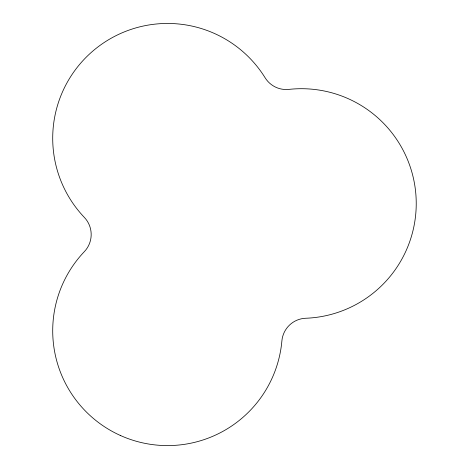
<?xml version="1.0" encoding="UTF-8"?>
<svg xmlns="http://www.w3.org/2000/svg" width="469" height="469" viewBox="0 0 469 469"><rect width="100%" height="100%" fill="white"/><g stroke="black" fill="none" stroke-linecap="round" stroke-linejoin="round"><path stroke-width="0.7" d="M120.257 435.414A114.817 114.817 0 0 0 281.892 340.893A24.845 24.845 0 0 1 305.712 318.252A114.817 114.817 0 0 0 415.927 195.122A114.817 114.817 0 0 0 288.933 89.386A24.845 24.845 0 0 1 265.114 77.778A114.817 114.817 0 0 0 97.341 47.398A114.817 114.817 0 0 0 84.338 217.399A24.845 24.845 0 0 1 84.338 251.648A114.817 114.817 0 0 0 120.257 435.414"/></g></svg>
